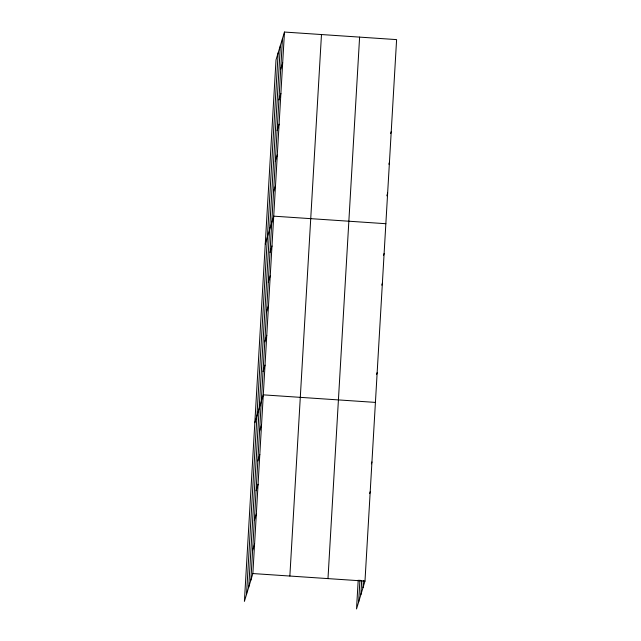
<?xml version="1.0" encoding="UTF-8"?>
<svg xmlns="http://www.w3.org/2000/svg" width="641" height="641" viewBox="0 0 641 641"><rect width="100%" height="100%" fill="white"/><g stroke="black" fill="none" stroke-linecap="round" stroke-linejoin="round"><path stroke-width="0.96" d="M246.529 594.367L278.154 52.874M248.732 587.124L280.349 45.631M250.863 580.097L282.489 38.596M284.476 32.05L276.015 59.901L244.397 601.394L252.858 573.551L284.476 32.05L396.603 39.606L364.985 581.099L356.524 608.95L358.207 580.161M289.86 576.043L321.478 34.542M327.984 578.607L359.601 37.114M358.656 601.923L359.93 580.081M360.859 594.68L361.668 580.778M362.99 587.653L363.399 580.698M280.694 69.284L282.689 62.738M278.907 99.972L280.894 93.418M277.112 130.652L279.099 124.106M275.318 161.34L277.313 154.793M273.531 192.02L275.518 185.473M265.262 244.013L273.723 216.161L385.85 223.709M269.997 252.49L271.984 245.944M268.259 282.272L270.246 275.726M266.52 312.055L268.507 305.509M264.781 341.837L266.768 335.291M263.042 371.62L265.029 365.074M254.83 422.699L263.291 394.856L375.418 402.404M259.565 431.185L261.552 424.638M257.826 460.967L259.813 454.421M256.088 490.75L258.075 484.203M254.349 520.532L256.336 513.986M252.602 550.315L254.597 543.768M390.657 133.528L391.226 131.653M388.871 164.216L389.44 162.341M386.795 195.834L387.645 193.029M383.542 255.366L384.111 253.491M381.804 285.149L382.373 283.274M376.588 374.496L377.156 372.621M371.371 463.844L371.94 461.969M369.633 493.626L370.202 491.751M252.858 573.551L364.985 581.099"/></g></svg>
